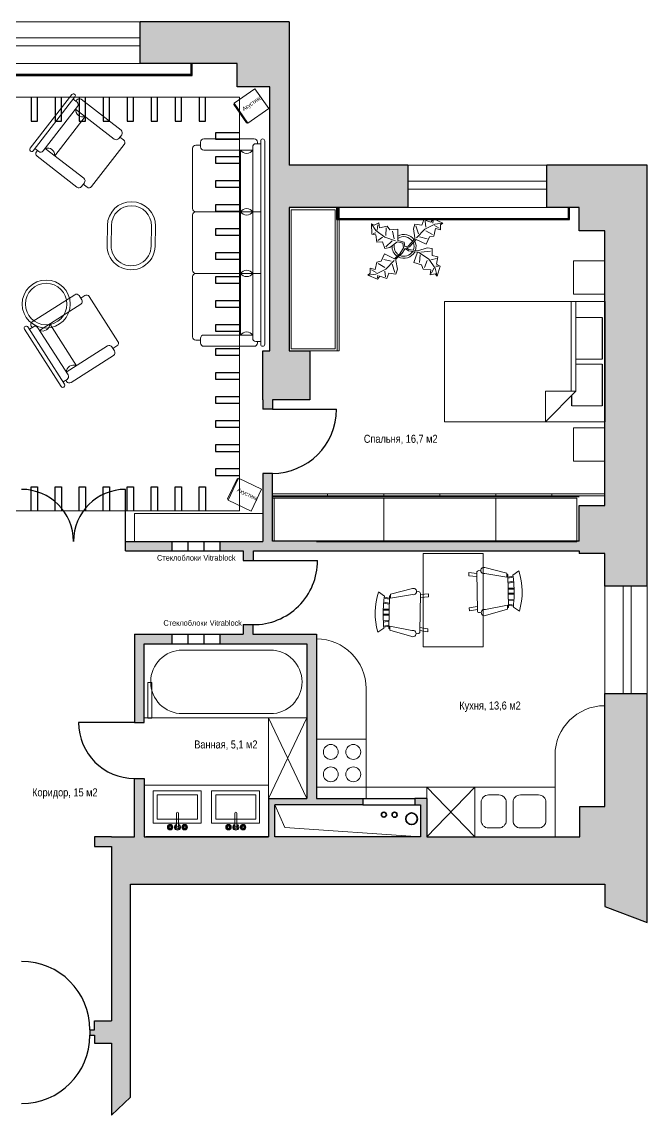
# Model space of a CAD drawing. Header units: inches. Extents: x -1596095 to 1052762, y -907497 to 506843.
# Drawn here: x -259780 to -251972, y -464658 to -451000 of the extents above; entities that cross this region are included whole.
import ezdxf

# ---------------------------------------------------------------- set-up
doc = ezdxf.new("R2010")
doc.units = ezdxf.units.IN
doc.header["$LTSCALE"] = 25
doc.header["$MEASUREMENT"] = 0
for name, color, linetype in [('LAYER_1', 7, 'Continuous'), ('WINDOW-SILL', 2, 'Continuous'), ('Двери', 7, 'Continuous'), ('Пометки', 51, 'Continuous'), ('Потолки', 154, 'Continuous'), ('Сантехника', 94, 'Continuous'), ('Штриховка стен', 8, 'Continuous')]:
    doc.layers.add(name, color=color, linetype=linetype)
for name, color, linetype, lineweight in [('МЕБЕЛЬ', 5, 'Continuous', 9), ('Размеры', 1, 'Continuous', 9), ('Стены', 7, 'Continuous', 30)]:
    doc.layers.add(name, color=color, linetype=linetype, lineweight=lineweight)
doc.layers.get('Размеры').off()
doc.styles.get("Standard").update_dxf_attribs({"font": 'ARIALN.TTF'})

# ---------------------------------------------------------------- blocks, each defined once
blk = doc.blocks.new('POLTRONANINO')
at = {"layer": 'МЕБЕЛЬ'}
for p, q in [((-373, 860), (-373, 800)), ((-333, 900), (333, 900)), ((373, 860), (373, 800)), ((-450, 130), (-450, 760)), ((-410, 800), (-350, 800)), ((-310, 760), (-310, 150)), ((310, 760), (310, 150)), ((410, 800), (350, 800)), ((450, 130), (450, 760)), ((310, 300), (-310, 300)), ((-350, 150), (350, 150)), ((425, 50), (-425, 50)), ((425, 0), (-425, 0)), ((-410, 90), (-390, 90)), ((-390, 50), (-390, 110)), ((390, 50), (390, 110)), ((410, 90), (390, 90))]:
    blk.add_line(p, q, dxfattribs=at)
for centre, radius, start, end in [((-333, 860), 40, 90, 180), ((333, 860), 40, 0, 90), ((-410, 760), 40, 90, 180), ((-350, 760), 40, 0, 90), ((350, 760), 40, 90, 180), ((410, 760), 40, 0, 90), ((-360, 225), 90.3, 303.855, 56.145), ((360, 225), 90.3, 123.855, 236.145), ((-350, 110), 40, 90, 180), ((350, 110), 40, 0, 90), ((-410, 130), 40, 180, 270), ((-425, 25), 25, 90, 270), ((410, 130), 40, 270, 0), ((425, 25), 25, 270, 90)]:
    blk.add_arc(centre, radius, start, end, dxfattribs=at)
blk = doc.blocks.new('A$C095D140C')
at = {"layer": 'МЕБЕЛЬ', "linetype": 'Continuous'}
for p, q in [((0, 550), (0, 300)), ((50, 550), (50, 300)), ((550, 550), (550, 300)), ((600, 550), (600, 300))]:
    blk.add_line(p, q, dxfattribs=at)
at = {"layer": 'МЕБЕЛЬ'}
for centre, radius, start, end in [((300, 550), 300, 0, 180), ((300, 550), 250, 0, 180), ((300, 300), 300, 180, 0), ((300, 300), 250, 180, 0)]:
    blk.add_arc(centre, radius, start, end, dxfattribs=at)
blk = doc.blocks.new('A$C2E6314C3')
at = {"layer": 'МЕБЕЛЬ'}
for p, q in [((0, 1720), (0, 2473)), ((40, 2513), (100, 2513)), ((40, 2513), (100, 2513)), ((100, 2550), (100, 2490)), ((770, 2590), (140, 2590)), ((750, 100), (750, 2490)), ((850, 2530), (790, 2530)), ((810, 2550), (810, 2530)), ((850, 2565), (850, 25)), ((900, 2565), (900, 25)), ((140, 2450), (750, 2450)), ((140, 2450), (750, 2450)), ((750, 2450), (140, 2450)), ((600, 2450), (600, 140)), ((0, 950), (0, 1640)), ((850, 1680), (40, 1680)), ((140, 1680), (750, 1680)), ((0, 870), (0, 117)), ((850, 910), (40, 910)), ((140, 140), (750, 140)), ((40, 77), (100, 77)), ((100, 40), (100, 100)), ((850, 60), (790, 60)), ((810, 40), (810, 60)), ((770, 0), (140, 0))]:
    blk.add_line(p, q, dxfattribs=at)
for centre, radius, start, end in [((40, 2473), 40, 90, 180), ((40, 2473), 40, 90, 180), ((140, 2550), 40, 90, 180), ((140, 2490), 40, 180, 270), ((140, 2490), 40, 180, 270), ((790, 2490), 40, 90, 180), ((770, 2550), 40, 0, 90), ((875, 2565), 25, 0, 180), ((675, 2500), 90.3, 213.855, 326.145), ((40, 1720), 40, 180, 270), ((40, 1640), 40, 90, 180), ((675, 1630), 90.3, 33.855, 146.145), ((675, 1730), 90.3, 213.855, 326.145), ((40, 950), 40, 180, 270), ((40, 870), 40, 90, 180), ((675, 860), 90.3, 33.855, 146.145), ((675, 960), 90.3, 213.855, 326.145), ((140, 100), 40, 90, 180), ((675, 90), 90.3, 33.855, 146.145), ((40, 117), 40, 180, 270), ((140, 40), 40, 180, 270), ((790, 100), 40, 180, 270), ((770, 40), 40, 270, 0), ((875, 25), 25, 180, 0)]:
    blk.add_arc(centre, radius, start, end, dxfattribs=at)
blk = doc.blocks.new('Растение')
at = {"linetype": 'Continuous'}
for p, q in [((-16.2005, 11.4774), (-13.9899, 8.1064)), ((-16.2005, 11.4774), (-14.8639, 10.7964)), ((-16.0159, 6.3329), (-16.2005, 11.4774)), ((-14.8639, 10.7964), (-12.6195, 11.8975)), ((-13.3174, 8.325), (-13.0735, 11.0065)), ((-12.6195, 11.8975), (-12.1909, 9.4345)), ((4.6914, 8.8812), (5.3859, 11.2828)), ((5.3859, 11.2828), (8.8871, 10.7908)), ((8.8871, 10.7908), (9.9809, 13.4933)), ((9.9809, 13.4933), (13.3837, 12.301)), ((15.3859, 11.3055), (10.3916, 8.7942)), ((10.5828, 12.6946), (10.8893, 9.7953)), ((13.3837, 12.301), (14.68, 13.9039)), ((14.5816, 13.2037), (14.3848, 11.8033)), ((14.68, 13.9039), (19.3848, 11.8146)), ((19.3848, 11.8146), (15.3859, 11.3055)), ((19.3848, 11.8146), (18.1868, 10.9119)), ((-14.0069, 5.8704), (-16.0159, 6.3329)), ((-15.3434, 6.5514), (-13.9984, 6.9884)), ((-13.5868, 2.2894), (-14.0069, 5.8704)), ((-13.9899, 8.1064), (-9.5434, 4.7185)), ((-12.1909, 9.4345), (-8.3829, 10.3)), ((-8.8369, 9.409), (-9.0894, 5.6095)), ((-8.3829, 10.3), (-7.0549, 8.501)), ((-7.0549, 8.501), (-3.0284, 8.6941)), ((-4.8529, 4.012), (-5.7184, 7.82)), ((-3.0284, 8.6941), (-3.0709, 3.1041)), ((4.6914, 8.8812), (5.5014, 4.4831)), ((5.9878, 10.4842), (7.1971, 6.3869)), ((10.3916, 8.7942), (6.2847, 4.4028)), ((14.2977, 6.1031), (10.9934, 7.9956)), ((15.7909, 9.1065), (14.8995, 5.3044)), ((15.2875, 10.6053), (17.5907, 9.2105)), ((18.1925, 8.4119), (15.7909, 9.1065)), ((18.1868, 10.9119), (18.1925, 8.4119)), ((-10.6784, 2.491), (-13.5868, 2.2894)), ((-13.1329, 3.1804), (-10.6614, 4.727)), ((-9.5858, -0.8715), (-10.6784, 2.491)), ((-9.5434, 4.7185), (-4.1917, 2.9888)), ((-9.1318, 0.0195), (-5.9793, 2.9025)), ((-7.1228, -0.443), (-3.5248, 2.2131)), ((-3.5248, 2.2131), (-3.3011, 2.4355)), ((-3.3011, 2.4355), (-0.5306, 1.7947)), ((-3.0709, 3.1041), (0.0797, 2.3163)), ((-0.5306, 1.7947), (-0.2255, -0.5527)), ((-0.5306, 1.7947), (-0.5306, 1.7947)), ((0.0797, 2.3163), (0.4866, -0.031)), ((0.4866, -0.031), (2.1141, 0.2298)), ((2.1141, 0.2298), (5.4346, 3.9146)), ((6.1032, 3.6844), (2.8262, -0.031)), ((5.4346, 3.9146), (5.5014, 4.4831)), ((11.1089, 1.1958), (6.1032, 3.6844)), ((7.7005, 4.8881), (11.5025, 3.9967)), ((12.7005, 4.8994), (11.1089, 1.1958)), ((14.8995, 5.3044), (12.7005, 4.8994)), ((-11.3237, -7.2629), (-9.7321, -3.5593)), ((-9.7321, -3.5593), (-4.7264, -6.0479)), ((-7.1228, -0.443), (-9.5858, -0.8715)), ((-2.019, -3.6148), (-4.7264, -6.0479)), ((-4.0579, -6.2781), (-0.9375, -3.1608)), ((-2.019, -3.6148), (-0.2255, -0.5527)), ((-0.9375, -3.1608), (0.5883, -0.8135)), ((0.5883, -0.8135), (2.2447, -2.0916)), ((2.8262, -0.031), (1.3003, -0.5527)), ((1.3003, -0.5527), (2.4193, -1.4655)), ((2.2447, -2.0916), (6.7108, -2.6626)), ((2.4193, -1.4655), (6.895, -2.1175)), ((4.943, -7.9659), (6.7108, -2.6626)), ((11.6605, -0.5413), (6.895, -2.1175)), ((12.3677, -6.1981), (7.219, -2.6772)), ((8.125, -4.0768), (7.7715, -7.9659)), ((8.3544, -2.7453), (13.1973, -2.1704)), ((11.6605, -0.5413), (14.1354, -0.8948)), ((14.1354, -0.8948), (14.1354, -4.4304)), ((14.1354, -4.4304), (16.9638, -5.1375)), ((16.9638, -5.1375), (16.2567, -8.673)), ((-16.8157, -10.7754), (-14.4141, -11.4699)), ((-16.8101, -13.2754), (-16.8157, -10.7754)), ((-14.4141, -11.4699), (-13.5228, -7.6679)), ((-13.5228, -7.6679), (-11.3237, -7.2629)), ((-12.921, -8.4665), (-9.6166, -10.359)), ((-6.3237, -7.2516), (-10.1257, -6.3602)), ((-9.0148, -11.1577), (-4.9047, -6.8122)), ((-4.611, -12.8477), (-5.8203, -8.7504)), ((-4.1246, -6.8466), (-4.0579, -6.2781)), ((-3.3146, -11.2447), (-4.1246, -6.8466)), ((8.8321, -9.0266), (4.943, -7.9659)), ((9.5392, -11.1479), (8.8321, -9.0266)), ((10.2463, -10.4408), (11.6605, -6.9053)), ((15.5496, -10.7943), (12.3677, -6.1981)), ((16.2567, -5.8446), (13.4283, -6.5517)), ((14.8425, -10.7943), (13.7819, -13.2692)), ((16.6103, -14.6834), (15.5496, -10.7943)), ((17.3174, -9.7337), (15.9032, -9.7337)), ((16.2567, -8.673), (18.0245, -9.7337)), ((18.0245, -9.7337), (16.6103, -14.6834)), ((-18.008, -14.1781), (-16.8101, -13.2754)), ((-18.008, -14.1781), (-14.0091, -13.669)), ((-13.3032, -16.2674), (-18.008, -14.1781)), ((-13.9107, -12.9688), (-16.2139, -11.574)), ((-14.0091, -13.669), (-9.0148, -11.1577)), ((-12.0069, -14.6645), (-13.3032, -16.2674)), ((-13.2048, -15.5672), (-13.008, -14.1668)), ((-8.6042, -15.8568), (-12.0069, -14.6645)), ((-9.206, -15.0581), (-9.5126, -12.1588)), ((-7.5103, -13.1543), (-8.6042, -15.8568)), ((-4.0092, -13.6463), (-7.5103, -13.1543)), ((-3.3146, -11.2447), (-4.0092, -13.6463)), ((13.4283, -11.5015), (9.5392, -11.1479)), ((13.0748, -13.9763), (13.4283, -11.5015)), ((15.5496, -13.6228), (13.0748, -13.9763)), ((16.6103, -14.6834), (15.5496, -13.6228))]:
    blk.add_line(p, q, dxfattribs=at)
for centre, radius, start, end in [((0, 0), 6.1275, 34.37569, 120.1028), ((0.0308, 0.1664), 6, 178.6147, 235.1169), ((0.0308, 0.1664), 5, 168.1647, 238.6725), ((-0.0601, -0.2075), 5.2461, 33.82192, 124.9414), ((-0.2664, 0.1682), 5.2775, 338.4094, 20.03007), ((-0.098, 0.1364), 6.1288, 341.2017, 26.09184), ((-0.0234, 0.3825), 6.1492, 242.5812, 331.2714), ((-0.1102, 0.4886), 5.2883, 247.3711, 327.472)]:
    blk.add_arc(centre, radius, start, end, dxfattribs=at)
blk = doc.blocks.new('A$C61B46C52')
at = {"layer": 'Потолки', "ltscale": 3}
for p, q in [((0, 80), (300, 80)), ((300, 0), (0, 0)), ((300, 80), (300, 0))]:
    blk.add_line(p, q, dxfattribs=at)
blk = doc.blocks.new('A$C583651C1')
at = {"layer": 'Потолки', "ltscale": 3}
for p, q in [((0, 80), (300, 80)), ((300, 0), (0, 0)), ((300, 80), (300, 0))]:
    blk.add_line(p, q, dxfattribs=at)
blk = doc.blocks.new('_ArchTick')
at = {"color": 0, "linetype": 'ByBlock', "const_width": 0.15}
blk.add_lwpolyline([(-0.5, -0.5), (0.5, 0.5)], dxfattribs=at)
blk = doc.blocks.new('A$C30664437')
for p, q in [((-12, 22), (-12, 174)), ((12, 174), (12, 22)), ((-103, 3), (-109, 3)), ((-94, 12), (-94, 19)), ((-88, 12), (-88, 19)), ((-79, 3), (-72, 3)), ((79, 3), (72, 3)), ((88, 12), (88, 19)), ((94, 12), (94, 19)), ((103, 3), (109, 3)), ((-103, -3), (-109, -3)), ((-94, -12), (-94, -19)), ((-88, -12), (-88, -19)), ((-79, -3), (-72, -3)), ((79, -3), (72, -3)), ((88, -12), (88, -19)), ((94, -12), (94, -19)), ((103, -3), (109, -3))]:
    blk.add_line(p, q)
for centre, radius in [((-91, 0), 34.4), ((-116, 0), 6.99), ((-91, 0), 12.5), ((-91, 25), 6.99), ((-66, 0), 6.99), ((0, 0), 12.5), ((91, 0), 34.4), ((66, 0), 6.99), ((91, 0), 12.5), ((91, 25), 6.99), ((116, 0), 6.99), ((-91, -25), 6.99), ((91, -25), 6.99)]:
    blk.add_circle(centre, radius)
for centre, radius, start, end in [((0, 174), 12.5, 0, 180), ((-91, 0), 25, 106.0953, 163.7658), ((-91, 0), 25, 15.9116, 73.88), ((0, 0), 37.5, 109.6397, 70.3486), ((0, 0), 25, 120.2446, 59.6569), ((91, 0), 25, 105.9211, 163.5587), ((91, 0), 25, 15.7907, 74.7593), ((-91, 0), 25, 195.7907, 254.7593), ((-91, 0), 25, 285.9211, 343.5587), ((91, 0), 25, 195.9116, 253.88), ((91, 0), 25, 286.0953, 343.7658)]:
    blk.add_arc(centre, radius, start, end)
at = {"layer": 'МЕБЕЛЬ', "ltscale": 3, "xscale": 0.03937007873901166, "yscale": 0.03937007873901166, "zscale": 0.03937007873901166}
blk.add_blockref('_ArchTick', (13, 22), dxfattribs=at)
blk = doc.blocks.new('A$C08470E14')
at = {"layer": 'МЕБЕЛЬ', "ltscale": 3}
for points in [[(600, -404), (0, -404), (0, 0), (600, 0)], [(547, -351), (47, -351), (47, -49), (547, -49)]]:
    blk.add_lwpolyline(points, close=True, dxfattribs=at)
at = {"layer": 'МЕБЕЛЬ', "ltscale": 3, "rotation": 180}
blk.add_blockref('A$C30664437', (296, 52), dxfattribs=at)
blk = doc.blocks.new('A$C27866716')
at = {"layer": 'МЕБЕЛЬ', "ltscale": 3}
for points in [[(600, -404), (0, -404), (0, 0), (600, 0)], [(547, -351), (47, -351), (47, -49), (547, -49)]]:
    blk.add_lwpolyline(points, close=True, dxfattribs=at)
at = {"layer": 'МЕБЕЛЬ', "ltscale": 3, "rotation": 180}
blk.add_blockref('A$C30664437', (296, 52), dxfattribs=at)
blk = doc.blocks.new('A$C391F47ED')
at = {"color": 5, "linetype": 'Continuous', "lineweight": 9}
for p, q in [((60, 656), (97, 657)), ((74, 556), (60, 656)), ((299, 559), (61, 556)), ((97, 657), (111, 557)), ((299, 559), (536, 563)), ((497, 662), (486, 562)), ((535, 663), (497, 662)), ((524, 562), (535, 663)), ((79, 181), (0, 455)), ((36, 531), (40, 508)), ((75, 456), (129, 182)), ((525, 462), (479, 187)), ((529, 187), (600, 463)), ((558, 516), (561, 538)), ((129, 182), (79, 181)), ((96, 181), (98, 169)), ((510, 175), (98, 169)), ((117, 107), (129, 170)), ((141, 170), (130, 105)), ((191, 170), (181, 100)), ((204, 171), (195, 100)), ((267, 98), (266, 171)), ((279, 172), (280, 98)), ((329, 172), (330, 99)), ((342, 99), (341, 172)), ((404, 173), (415, 102)), ((416, 173), (429, 104)), ((466, 174), (480, 110)), ((479, 187), (529, 187)), ((492, 112), (479, 174)), ((510, 175), (511, 187)), ((105, 107), (56, 31)), ((505, 112), (556, 38))]:
    blk.add_line(p, q, dxfattribs=at)
for centre, radius, start, end in [((61, 531), 25, 90.7627, 180.7627), ((536, 538), 25, 0.7627, 90.7627), ((37, 468), 39.5, 342.3278, 199.1976), ((562, 475), 39.5, 342.3278, 199.1976), ((295, 849), 852, 253.7012, 287.8242), ((283, 1703), 1606, 263.61, 274.6848), ((283, 1703), 1606, 274.6848, 277.9154)]:
    blk.add_arc(centre, radius, start, end, dxfattribs=at)

msp = doc.modelspace()

# ---------------------------------------------------------------- hatches: boundary and pattern name
at = {"layer": 'Штриховка стен', "ltscale": 3}
for points in [[(-256442, -451000), (-258301.6, -451000), (-258301.6, -451520.3), (-257091.3, -451520.3), (-257091.3, -451810.6), (-256681.3, -451810.6), (-256681.3, -455110.2), (-256771.6, -455110.2), (-256771.6, -455720.3), (-256771.6, -455840.3), (-256651.6, -455840.3), (-256651.6, -455720.3), (-256181.9, -455720.3), (-256181.9, -455110.2), (-256442, -455110.2), (-256442, -453320.6), (-255842, -453320.6), (-255815.5, -453320.6), (-254962.2, -453320.6), (-254962.2, -452790.7), (-256442, -452790.7)], [(-251972, -452790.7), (-253222.4, -452790.7), (-253222.4, -453320.6), (-252822.3, -453320.6), (-252822.3, -453610.8), (-252501.7, -453610.8), (-252501.7, -457041), (-252822.3, -457041), (-252822.3, -457488.7), (-252848, -457488.7), (-252848, -457495.5), (-255261.7, -457495.5), (-255261.7, -457488.7), (-256651.6, -457488.7), (-256651.6, -456640.3), (-256771.6, -456640.3), (-256771.5, -457490.2), (-257308.2, -457490.2), (-257308.2, -457610.2), (-257014.6, -457610.2), (-257014.6, -457730.2), (-256887.3, -457730.2), (-256887.3, -457610.2), (-252822.3, -457610.2), (-252822.3, -457641), (-252501.7, -457641), (-252501.7, -458050.6), (-251972, -458050.6)], [(-257908.2, -457490.2), (-258484.8, -457490.2), (-258484.8, -457610.2), (-258371.7, -457610.2), (-257908.2, -457610.2)], [(-251972, -459390.4), (-252502.1, -459390.4), (-252502.1, -460800.6), (-252812, -460800.6), (-252812, -461180.2), (-254722, -461180.2), (-254722, -460700.2), (-254872.2, -460700.2), (-254872.2, -460780.1), (-254801.6, -460780.1), (-254801.6, -461180.2), (-256622, -461180.2), (-256622, -460780.1), (-255521.6, -460780.3), (-255521.6, -460700.2), (-256101.8, -460700.2), (-256101.8, -458650.2), (-256894.6, -458650.2), (-256894.6, -458530.2), (-257014.6, -458530.2), (-257014.6, -458650.2), (-257308.2, -458650.2), (-257308.2, -458770.2), (-256221.8, -458770.2), (-256221.8, -460700.2), (-256702, -460700.2), (-256702, -461180.2), (-258251.7, -461180.2), (-258251.7, -460451.6), (-258371.7, -460451.6), (-258371.7, -461180.2), (-258662, -461180.2), (-258872, -461180.2), (-258872, -461300.2), (-258662, -461300.2), (-258662, -463480.2), (-258872, -463480.2), (-258872, -463590.2), (-258929.9, -463590.2), (-258929.9, -463660.2), (-258872, -463660.2), (-258872, -463759.2), (-258662, -463759.2), (-258662, -464657.7), (-258421.4, -464432.9), (-258421.4, -461773.2), (-252502.1, -461773.2), (-252502.1, -462053.3), (-251972, -462250.9)], [(-257908.2, -458650.2), (-258371.7, -458650.2), (-258371.7, -459751.6), (-258251.7, -459751.6), (-258251.7, -458770.2), (-257908.2, -458770.2)]]:
    msp.add_hatch(color=256, dxfattribs=at).paths.add_polyline_path(points)

# ---------------------------------------------------------------- linework, layer by layer
at = {"color": 5, "linetype": 'Continuous', "lineweight": 9}
for p, q in [((-254501.7, -455995.2), (-254501.7, -454495.2)), ((-254501.7, -454495.2), (-252501.7, -454495.2)), ((-252921.7, -455615.2), (-252921.7, -454495.2)), ((-252861.7, -454495.2), (-252861.7, -455615.2)), ((-252861.7, -454695.2), (-252531.7, -454695.2)), ((-252531.7, -455215.2), (-252861.7, -455215.2)), ((-252861.7, -455275.2), (-252531.7, -455275.2)), ((-253241.7, -455995.2), (-252861.7, -455615.2)), ((-253241.7, -455615.2), (-253241.7, -455995.2)), ((-252861.7, -455615.2), (-253241.7, -455615.2)), ((-252531.7, -455795.2), (-252911.7, -455795.2)), ((-252501.7, -455995.2), (-254501.7, -455995.2))]:
    msp.add_line(p, q, dxfattribs=at)
at = {"color": 5, "linetype": 'Continuous'}
for p, q in [((-252501.7, -454495.2), (-252501.7, -455995.2)), ((-252531.7, -454695.2), (-252531.7, -455215.2)), ((-252531.7, -455275.2), (-252531.7, -455795.2)), ((-252911.7, -455795.2), (-252911.7, -455665.1))]:
    msp.add_line(p, q, dxfattribs=at)
at = {"layer": 'WINDOW-SILL', "color": 5, "lineweight": 15, "ltscale": 3}
for p, q in [((-257074.5, -456701), (-257204.4, -456974.7)), ((-256787.5, -456837.1), (-257074.5, -456701)), ((-256917.4, -457110.9), (-256787.5, -456837.1)), ((-257204.4, -456974.7), (-256917.4, -457110.9))]:
    msp.add_line(p, q, dxfattribs=at)
at = {"layer": 'WINDOW-SILL', "color": 5, "lineweight": 13, "ltscale": 3}
msp.add_lwpolyline([(-256869, -451834.9), (-257130.1, -452015.9), (-256957.5, -452264.9), (-256696.4, -452084)], close=True, dxfattribs=at)
at = {"layer": 'Двери', "ltscale": 3}
for p, q in [((-256651.6, -455840.3), (-255851.7, -455840.3)), ((-258484.8, -457490.2), (-258484.8, -456840.2)), ((-256887.3, -457730.2), (-256087.3, -457730.2)), ((-258371.7, -459751.6), (-259071.7, -459751.6))]:
    msp.add_line(p, q, dxfattribs=at)
for centre, radius, start, end in [((-256651.6, -455840.3), 799.9, 270, 0), ((-259784.8, -457490.2), 650, 0, 90), ((-258484.8, -457490.2), 650, 90, 180), ((-256887.3, -457730.2), 800, 269.47597, 0), ((-258371.7, -459751.6), 700, 180, 270), ((-259783, -463590.2), 853.2, 0, 90), ((-259783, -463660.2), 853.2, 270, 0)]:
    msp.add_arc(centre, radius, start, end, dxfattribs=at)
at = {"layer": 'МЕБЕЛЬ', "ltscale": 3}
for p, q in [((-260701.9, -451000), (-258301.6, -451000)), ((-260701.9, -451520.3), (-258301.6, -451520.3)), ((-254962.2, -452790.7), (-253222.4, -452790.7)), ((-254962.2, -453320.6), (-253222.4, -453320.6)), ((-255022.3, -456934.8), (-252822.3, -456934.8)), ((-252501.7, -456934.8), (-252501.7, -456961.3)), ((-252822.3, -457041), (-252822.3, -457488.7)), ((-256771.5, -457140.2), (-258371.7, -457140.2)), ((-258371.7, -457140.2), (-258371.7, -457490.2)), ((-252501.7, -458050.6), (-252501.7, -459390.4)), ((-251972, -458050.6), (-251972, -459390.4)), ((-254019, -458808.3), (-254769, -458808.3)), ((-256702, -460700.2), (-256702, -459695.5)), ((-256702, -459695.5), (-256221.8, -460700.2)), ((-256702, -460700.2), (-256221.8, -459695.5)), ((-256702, -460535.7), (-256702, -460700.2)), ((-255481.8, -460560.2), (-256101.8, -460560.2)), ((-254722, -460560.2), (-254122, -461180.2)), ((-254122, -460560.2), (-254722, -461180.2))]:
    msp.add_line(p, q, dxfattribs=at)
at = {"layer": 'МЕБЕЛЬ', "color": 5, "ltscale": 3}
for p, q in [((-255815.5, -453320.6), (-255815.5, -454020.6)), ((-255815.5, -455110.2), (-255815.5, -454820.6)), ((-256651.6, -456934.8), (-254322.3, -456934.8)), ((-256651.6, -456948.5), (-252848, -456948.5)), ((-256630.4, -457488.7), (-256630.4, -456948.5)), ((-255961.7, -456894.8), (-255961.7, -456921.3)), ((-255261.7, -456894.8), (-255261.7, -456921.3)), ((-255261.7, -456948.5), (-255261.7, -457495.5)), ((-254561.7, -456894.8), (-254561.7, -456921.3)), ((-253861.7, -456894.8), (-253861.7, -456921.3)), ((-253861.7, -456948.5), (-253861.7, -457495.5)), ((-253161.7, -456894.8), (-253161.7, -456921.3)), ((-252848, -456948.5), (-252848, -457495.5)), ((-252848, -457495.5), (-256101.8, -457495.5)), ((-254019, -457641), (-254769, -457641)), ((-254769, -457641), (-254769, -458808.3)), ((-254019, -458808.3), (-254019, -457641)), ((-258207.4, -459697.7), (-258207.4, -459254.5)), ((-258207.4, -459254.5), (-258157.4, -459254.5)), ((-258157.4, -459254.5), (-258157.4, -459697.7)), ((-255481.8, -459328.8), (-255481.8, -460700.2)), ((-258251.7, -459695.5), (-256221.8, -459695.5)), ((-258157.4, -459697.7), (-258207.4, -459697.7)), ((-255481.8, -459960.2), (-256101.8, -459960.2)), ((-255481.8, -459960.2), (-255481.8, -460560.2)), ((-253121.7, -460560.2), (-253121.7, -460162.4)), ((-256702, -460535.7), (-258251.7, -460535.7)), ((-255481.8, -460560.2), (-253121.7, -460560.2)), ((-254722, -460560.2), (-254722, -461180.2)), ((-254122, -460560.2), (-254122, -461180.2)), ((-253952.2, -460656.6), (-253823.7, -460656.6)), ((-253721.7, -460560.2), (-253121.7, -460560.2)), ((-253327.6, -460656.6), (-253553.9, -460656.6)), ((-253121.7, -460560.2), (-253121.7, -461180.2)), ((-256101.8, -460700.2), (-255401.8, -460700.2)), ((-254044.8, -460976.9), (-254044.8, -460749.3)), ((-253731, -460749.3), (-253731, -460976.9)), ((-253646.6, -460749.3), (-253646.6, -460976.9)), ((-253235, -460976.9), (-253235, -460749.3)), ((-253823.7, -461069.5), (-253952.2, -461069.5)), ((-253553.9, -461069.5), (-253327.6, -461069.5))]:
    msp.add_line(p, q, dxfattribs=at)
at = {"layer": 'МЕБЕЛЬ', "color": 5, "lineweight": 9, "ltscale": 3}
for p, q in [((-257774.5, -458848.6), (-256677.7, -458848.6)), ((-257774.5, -459642.3), (-256677.7, -459642.3))]:
    msp.add_line(p, q, dxfattribs=at)
at = {"layer": 'МЕБЕЛЬ', "color": 5, "ltscale": 3}
for points in [[(-255842, -453320.6), (-255842, -455110.2), (-256442, -455110.2), (-256442, -453320.6)], [(-255869.2, -453348.9), (-255869.2, -455083.1), (-256416.2, -455083.1), (-256416.2, -453348.9)], [(-255842, -453320.6), (-255842, -455110.2), (-255815.5, -455110.2), (-255815.5, -453320.6)], [(-256651.6, -456921.3), (-252501.7, -456921.3), (-252501.7, -456894.8), (-256651.6, -456894.8)]]:
    msp.add_lwpolyline(points, close=True, dxfattribs=at)
at = {"layer": 'МЕБЕЛЬ', "color": 5, "lineweight": 9, "ltscale": 3}
for points in [[(-252891.8, -453983.9), (-252501.7, -453983.9), (-252501.7, -454402.6), (-252891.8, -454402.6)], [(-252891.8, -456069.9), (-252501.7, -456069.9), (-252501.7, -456488.6), (-252891.8, -456488.6)]]:
    msp.add_lwpolyline(points, close=True, dxfattribs=at)
at = {"layer": 'МЕБЕЛЬ', "color": 5, "ltscale": 3}
for centre in [(-255921.8, -460120.2), (-255641.8, -460120.2), (-255921.8, -460400.2), (-255641.8, -460400.2)]:
    msp.add_circle(centre, 92.7, dxfattribs=at)
at = {"layer": 'МЕБЕЛЬ', "ltscale": 3}
for centre, radius, start, end in [((-256101.8, -459328.8), 620, 360, 90), ((-252502.1, -460162.4), 619.6, 90, 180)]:
    msp.add_arc(centre, radius, start, end, dxfattribs=at)
at = {"layer": 'МЕБЕЛЬ', "color": 5, "lineweight": 9, "ltscale": 3}
for centre, start, end in [((-257774.5, -459245.4), 90, 270), ((-256677.7, -459245.4), 270, 90)]:
    msp.add_arc(centre, 396.8, start, end, dxfattribs=at)
at = {"layer": 'МЕБЕЛЬ', "color": 5, "ltscale": 3}
for centre, start, end in [((-253952.2, -460749.3), 90, 180), ((-253823.7, -460749.3), 0, 90), ((-253553.9, -460749.3), 90, 180), ((-253327.6, -460749.3), 0, 90), ((-253952.2, -460976.9), 180, 270), ((-253823.7, -460976.9), 270, 0), ((-253553.9, -460976.9), 180, 270), ((-253327.6, -460976.9), 270, 0)]:
    msp.add_arc(centre, 92.7, start, end, dxfattribs=at)
at = {"layer": 'Пометки', "color": 5, "lineweight": 13, "ltscale": 3}
for p, q in [((-257130.1, -452015.9), (-257133.4, -452034.1)), ((-257133.4, -452034.1), (-256975.7, -452261.6)), ((-256957.5, -452264.9), (-256975.7, -452261.6))]:
    msp.add_line(p, q, dxfattribs=at)
at = {"layer": 'Пометки', "color": 5, "lineweight": 15, "ltscale": 3}
for p, q in [((-257091.9, -456707.2), (-257210.6, -456957.3)), ((-257074.5, -456701), (-257091.9, -456707.2)), ((-257204.4, -456974.7), (-257210.6, -456957.3))]:
    msp.add_line(p, q, dxfattribs=at)
at = {"layer": 'Потолки', "ltscale": 3}
for p, q in [((-257666.9, -451655.3), (-257666.9, -451520.3)), ((-257651.6, -451670.3), (-257651.6, -451520.3)), ((-261336.9, -451655.3), (-257666.9, -451655.3)), ((-261351.9, -451670.3), (-258301.6, -451670.3)), ((-258301.6, -451670.3), (-257651.6, -451670.3)), ((-255848.8, -453320.6), (-255848.8, -453470.6)), ((-255833.8, -453320.6), (-255833.8, -453455.6)), ((-252954.4, -453455.6), (-252954.4, -453320.6)), ((-252940.5, -453470.6), (-252940.5, -453320.6)), ((-255848.8, -453470.6), (-252940.5, -453470.6)), ((-255833.8, -453455.6), (-252954.4, -453455.6))]:
    msp.add_line(p, q, dxfattribs=at)
at = {"layer": 'Потолки', "lineweight": 9, "ltscale": 3}
for p, q in [((-261891.6, -451940.3), (-257061.3, -451940.3)), ((-257061.3, -457110.2), (-257061.3, -451940.3)), ((-261891.6, -457110.2), (-257061.3, -457110.2))]:
    msp.add_line(p, q, dxfattribs=at)
for radius in [300, 259.1]:
    msp.add_circle((-259476.4, -454525.3), radius, dxfattribs=at)
at = {"layer": 'Сантехника', "lineweight": 35, "ltscale": 3}
for centre, radius in [((-255259, -460904.6), 31), ((-255125.6, -460904.6), 31.2), ((-254912.5, -460955.4), 72.5)]:
    msp.add_circle(centre, radius, dxfattribs=at)
at = {"layer": 'Стены', "ltscale": 3}
for p, q in [((-258301.6, -451520.3), (-258301.6, -451000)), ((-256442, -451000), (-258301.6, -451000)), ((-256442, -451000), (-256442, -452790.7)), ((-257091.3, -451520.3), (-258301.6, -451520.3)), ((-257091.3, -451810.6), (-257091.3, -451520.3)), ((-256681.3, -451810.6), (-257091.3, -451810.6)), ((-256681.3, -455110.2), (-256681.3, -451810.6)), ((-254962.2, -452790.7), (-256442, -452790.7)), ((-254962.2, -452790.7), (-254962.2, -453320.6)), ((-253222.4, -453320.6), (-253222.4, -452790.7)), ((-251972, -452790.7), (-253222.4, -452790.7)), ((-251972, -458050.6), (-251972, -452790.7)), ((-254962.2, -453320.6), (-256442, -453320.6)), ((-256442, -453320.6), (-256442, -455110.2)), ((-252822.3, -453320.6), (-253222.4, -453320.6)), ((-252822.3, -453610.8), (-252822.3, -453320.6)), ((-252501.7, -453610.8), (-252822.3, -453610.8)), ((-252501.7, -457041), (-252501.7, -453610.8)), ((-256771.6, -455720.3), (-256771.6, -455110.2)), ((-256771.6, -455110.2), (-256681.3, -455110.2)), ((-256442, -455110.2), (-256181.9, -455110.2)), ((-256181.9, -455110.2), (-256181.9, -455720.3)), ((-256771.6, -455720.3), (-256771.6, -455840.3)), ((-256181.9, -455720.3), (-256651.6, -455720.3)), ((-256651.6, -455720.3), (-256651.6, -455840.3)), ((-256651.6, -455840.3), (-256771.6, -455840.3)), ((-256651.6, -456640.3), (-256771.6, -456640.3)), ((-256771.6, -456640.3), (-256771.5, -457490.2)), ((-256651.6, -457488.7), (-256651.6, -456640.3)), ((-252822.3, -457488.7), (-252822.3, -457041)), ((-252822.3, -457041), (-252501.7, -457041)), ((-258484.8, -457610.2), (-258484.8, -457490.2)), ((-258484.8, -457490.2), (-256771.5, -457490.2)), ((-257908.2, -457490.2), (-257908.2, -457610.2)), ((-257708.2, -457490.2), (-257708.2, -457610.2)), ((-257508.2, -457490.2), (-257508.2, -457610.2)), ((-257308.2, -457490.2), (-257308.2, -457610.2)), ((-252822.3, -457488.7), (-256651.6, -457488.7)), ((-258484.8, -457610.2), (-258371.7, -457610.2)), ((-258371.7, -457610.2), (-257014.6, -457610.2)), ((-257014.6, -457610.2), (-257014.6, -457730.2)), ((-256887.3, -457730.2), (-256887.3, -457610.2)), ((-256887.3, -457610.2), (-252822.3, -457610.2)), ((-252822.3, -457610.2), (-252822.3, -457641)), ((-252501.7, -457641), (-252822.3, -457641)), ((-252501.7, -458050.6), (-252501.7, -457641)), ((-257014.6, -457730.2), (-256887.3, -457730.2)), ((-251972, -458050.6), (-252501.7, -458050.6)), ((-257014.6, -458530.2), (-256894.6, -458530.2)), ((-257014.6, -458530.2), (-257014.6, -458650.2)), ((-256894.6, -458530.2), (-256894.6, -458650.2)), ((-258371.7, -458650.2), (-257014.6, -458650.2)), ((-258371.7, -458650.2), (-258371.7, -459751.6)), ((-257908.2, -458650.2), (-257908.2, -458770.2)), ((-257708.2, -458650.2), (-257708.2, -458770.2)), ((-257508.2, -458650.2), (-257508.2, -458770.2)), ((-257308.2, -458650.2), (-257308.2, -458770.2)), ((-256894.6, -458650.2), (-256101.8, -458650.2)), ((-256101.8, -458650.2), (-256101.8, -460700.2)), ((-258251.7, -458770.2), (-256221.8, -458770.2)), ((-258251.7, -459751.6), (-258251.7, -458770.2)), ((-256221.8, -458770.2), (-256221.8, -460700.2)), ((-252502.1, -460800.6), (-252502.1, -459390.4)), ((-252502.1, -459390.4), (-251972, -459390.4)), ((-251972, -462250.9), (-251972, -459390.4)), ((-258371.7, -459751.6), (-258251.7, -459751.6)), ((-258371.7, -461180.2), (-258371.7, -460451.6)), ((-258371.7, -460451.6), (-258251.7, -460451.6)), ((-258251.7, -460451.6), (-258251.7, -461180.2)), ((-256702, -460700.2), (-256702, -461180.2)), ((-256702, -460700.2), (-256221.8, -460700.2)), ((-256622, -461180.2), (-256622, -460780.1)), ((-255521.6, -460780.3), (-256622, -460780.1)), ((-256101.8, -460700.2), (-255521.6, -460700.2)), ((-255521.6, -460700.2), (-255521.6, -460780.3)), ((-254722, -460700.2), (-254872.2, -460700.2)), ((-254872.2, -460700.2), (-254872.2, -460780.1)), ((-254872.2, -460780.1), (-254801.6, -460780.1)), ((-254801.6, -460780.1), (-254801.6, -461180.2)), ((-254722, -460700.2), (-254722, -461180.2)), ((-252812, -461180.2), (-252812, -460800.6)), ((-252812, -460800.6), (-252502.1, -460800.6)), ((-252502.1, -460800.6), (-252502.1, -460800.6)), ((-258662, -461180.2), (-258872, -461180.2)), ((-258872, -461180.2), (-258872, -461300.2)), ((-258662, -461180.2), (-258371.7, -461180.2)), ((-258251.7, -461180.2), (-256702, -461180.2)), ((-254801.6, -461180.2), (-256622, -461180.2)), ((-254722, -461180.2), (-252812, -461180.2)), ((-258872, -461300.2), (-258662, -461300.2)), ((-258662, -461300.2), (-258662, -463480.2)), ((-258421.4, -464432.9), (-258421.4, -461773.2)), ((-258421.4, -461773.2), (-252502.1, -461773.2)), ((-252502.1, -461773.2), (-252502.1, -462053.3)), ((-252502.1, -462053.3), (-251972, -462250.9)), ((-258872, -463480.2), (-258662, -463480.2)), ((-258872, -463590.2), (-258872, -463480.2)), ((-258929.9, -463590.2), (-258872, -463590.2)), ((-258929.9, -463590.2), (-258929.9, -463660.2)), ((-258929.9, -463660.2), (-258872, -463660.2)), ((-258872, -463660.2), (-258872, -463759.2)), ((-258872, -463759.2), (-258662, -463759.2)), ((-258662, -463759.2), (-258662, -464657.7)), ((-258662, -464657.7), (-258421.4, -464432.9))]:
    msp.add_line(p, q, dxfattribs=at)
at = {"layer": 'Стены', "color": 5, "lineweight": 9, "ltscale": 3}
for p, q in [((-258301.6, -451200), (-260701.9, -451200)), ((-258301.6, -451300), (-260701.9, -451300)), ((-253222.4, -452990.7), (-254962.2, -452990.7)), ((-253222.4, -453090.7), (-254962.2, -453090.7)), ((-252272, -459390.4), (-252272, -458050.6)), ((-252172, -459390.4), (-252172, -458050.6))]:
    msp.add_line(p, q, dxfattribs=at)
at = {"layer": 'Стены', "lineweight": 9, "ltscale": 3}
for p, q in [((-256622, -460780.1), (-256494.7, -461065.3)), ((-256494.7, -461065.3), (-254801.6, -461180.2))]:
    msp.add_line(p, q, dxfattribs=at)
at = {"layer": 'Стены', "color": 2, "ltscale": 3}
for p, q in [((-255521.6, -460700.2), (-254872.2, -460700.2)), ((-255521.6, -460780.3), (-254872.2, -460780.4))]:
    msp.add_line(p, q, dxfattribs=at)
at = {"layer": 'Стены', "color": 1, "ltscale": 3}
msp.add_line((-258233.7, -461175.2), (-256702, -461175.2), dxfattribs=at)

# ---------------------------------------------------------------- block references
at = {"layer": 'LAYER_1', "ltscale": 3, "rotation": 359.2474277243613}
msp.add_blockref('A$C095D140C', (-258718.9, -454092.9), dxfattribs=at)
at = {"layer": 'МЕБЕЛЬ'}
for p, rotation in [((-259417, -452243.8), 232.227736811244), ((-259518, -455196.5), 302.5653451947771)]:
    msp.add_blockref('POLTRONANINO', p, dxfattribs=dict(at, rotation=rotation))
at = {"layer": 'МЕБЕЛЬ', "xscale": 25, "yscale": 25, "zscale": 25}
msp.add_blockref('Растение', (-255008.3, -453808.9), dxfattribs=at)
at = {"layer": 'МЕБЕЛЬ', "ltscale": 3, "rotation": 90}
msp.add_blockref('A$C391F47ED', (-253535.5, -458415.8), dxfattribs=at)
at = {"layer": 'МЕБЕЛЬ', "ltscale": 3, "xscale": -1, "rotation": 270}
msp.add_blockref('A$C391F47ED', (-255365.3, -458678.3), dxfattribs=at)
at = {"layer": 'МЕБЕЛЬ', "color": 5, "ltscale": 3, "rotation": 180}
for name, p in [('A$C27866716', (-257541.5, -461008.4)), ('A$C08470E14', (-256812.4, -461008.4))]:
    msp.add_blockref(name, p, dxfattribs=at)
at = {"layer": 'Потолки', "lineweight": 9, "ltscale": 3, "xscale": -1, "rotation": 90}
for p in [(-259585.5, -451940.3), (-259285.5, -451940.3), (-258985.5, -451940.3), (-258685.5, -451940.3), (-258385.5, -451940.3), (-258085.5, -451940.3), (-257785.5, -451940.3), (-257485.5, -451940.3)]:
    msp.add_blockref('A$C583651C1', p, dxfattribs=at)
at = {"layer": 'Потолки', "lineweight": 9, "ltscale": 3, "xscale": -1}
for name, p in [('A$C61B46C52', (-257061.3, -452465.2)), ('A$C583651C1', (-257061.3, -452765.2)), ('A$C583651C1', (-257061.3, -453065.2)), ('A$C583651C1', (-257061.3, -453365.2)), ('A$C583651C1', (-257061.3, -453665.2)), ('A$C583651C1', (-257061.3, -453965.2)), ('A$C583651C1', (-257061.3, -454265.2)), ('A$C583651C1', (-257061.3, -454565.2)), ('A$C583651C1', (-257061.3, -454865.2)), ('A$C583651C1', (-257061.3, -455165.2)), ('A$C583651C1', (-257061.3, -455465.2)), ('A$C583651C1', (-257061.3, -455765.2)), ('A$C583651C1', (-257061.3, -456065.2)), ('A$C583651C1', (-257061.3, -456365.2)), ('A$C583651C1', (-257061.3, -456665.2))]:
    msp.add_blockref(name, p, dxfattribs=at)
at = {"layer": 'Потолки', "lineweight": 9, "ltscale": 3, "rotation": 90}
for p in [(-259585.5, -457110.2), (-259285.5, -457110.2), (-258985.5, -457110.2), (-258685.5, -457110.2), (-258385.5, -457110.2), (-258085.5, -457110.2), (-257785.5, -457110.2), (-257485.5, -457110.2)]:
    msp.add_blockref('A$C583651C1', p, dxfattribs=at)
at = {"layer": 'Размеры', "ltscale": 3}
msp.add_blockref('A$C2E6314C3', (-257647.6, -455052.6), dxfattribs=at)

# ---------------------------------------------------------------- texts
at = {"layer": 'МЕБЕЛЬ', "color": 5, "ltscale": 3}
msp.add_text('Акустика', height=50, rotation=34.72131, dxfattribs=at).set_placement((-257007.5, -452115.6))
at = {"layer": 'МЕБЕЛЬ', "ltscale": 3}
for s, height, p in [('Спальня, 16,7 м2', 100, (-255509.8, -456258.3)), ('Стеклоблоки Vitrablock', 70, (-258091.5, -457730.4)), ('Стеклоблоки Vitrablock', 70, (-258012.1, -458544.7)), ('Кухня, 13,6 м2', 100, (-254317.7, -459590.8)), ('Ванная, 5,1 м2', 100, (-257627.1, -460076.8)), ('Коридор, 15 м2', 100, (-259652.1, -460675.7))]:
    msp.add_text(s, height=height, dxfattribs=at).set_placement(p)
at = {"layer": 'МЕБЕЛЬ', "color": 5, "lineweight": 15, "ltscale": 3}
msp.add_text('Акустика', height=50, rotation=334.61236, dxfattribs=at).set_placement((-257097.4, -456862.5))

doc.saveas('drawing.dxf')
